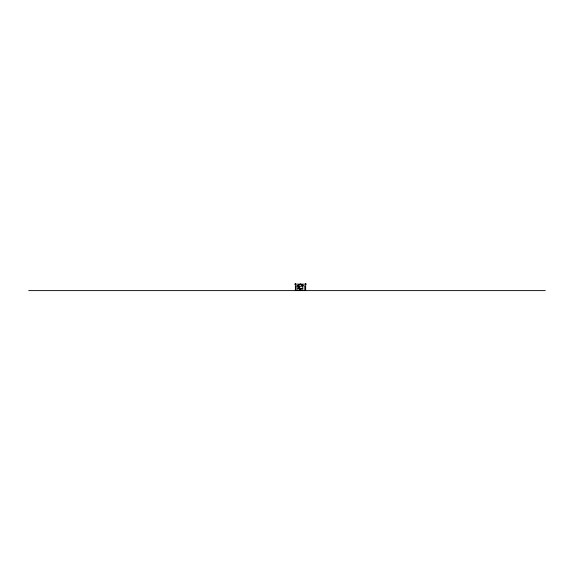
<?xml version="1.0" encoding="UTF-8"?>
<svg xmlns="http://www.w3.org/2000/svg" width="574" height="574" viewBox="0 0 574 574"><rect width="100%" height="100%" fill="white"/><g stroke="black" fill="none" stroke-linecap="round" stroke-linejoin="round"><path stroke-width="0.86" d="M297.806 286.275L300.31 284.209L302.821 286.275L302.742 290.609M294.613 284.152L306.416 284.152M302.742 286.275L297.877 286.275L297.877 290.609M297.877 288.327L302.742 288.327M28.7 290.609L545.3 290.609M305.655 283.391L305.655 290.609M304.823 290.609L304.823 286.204L300.46 284.022L296.098 286.204L296.098 290.609M300.267 290.609L300.267 289.016L299.506 289.016L299.506 290.609M295.373 283.391L295.373 290.609M299.664 286.505L298.753 286.505L298.753 287.99L299.664 287.99L299.664 286.505M301.063 288.901L300.611 288.901L300.611 290.042L301.063 290.042L301.063 288.901"/></g></svg>
